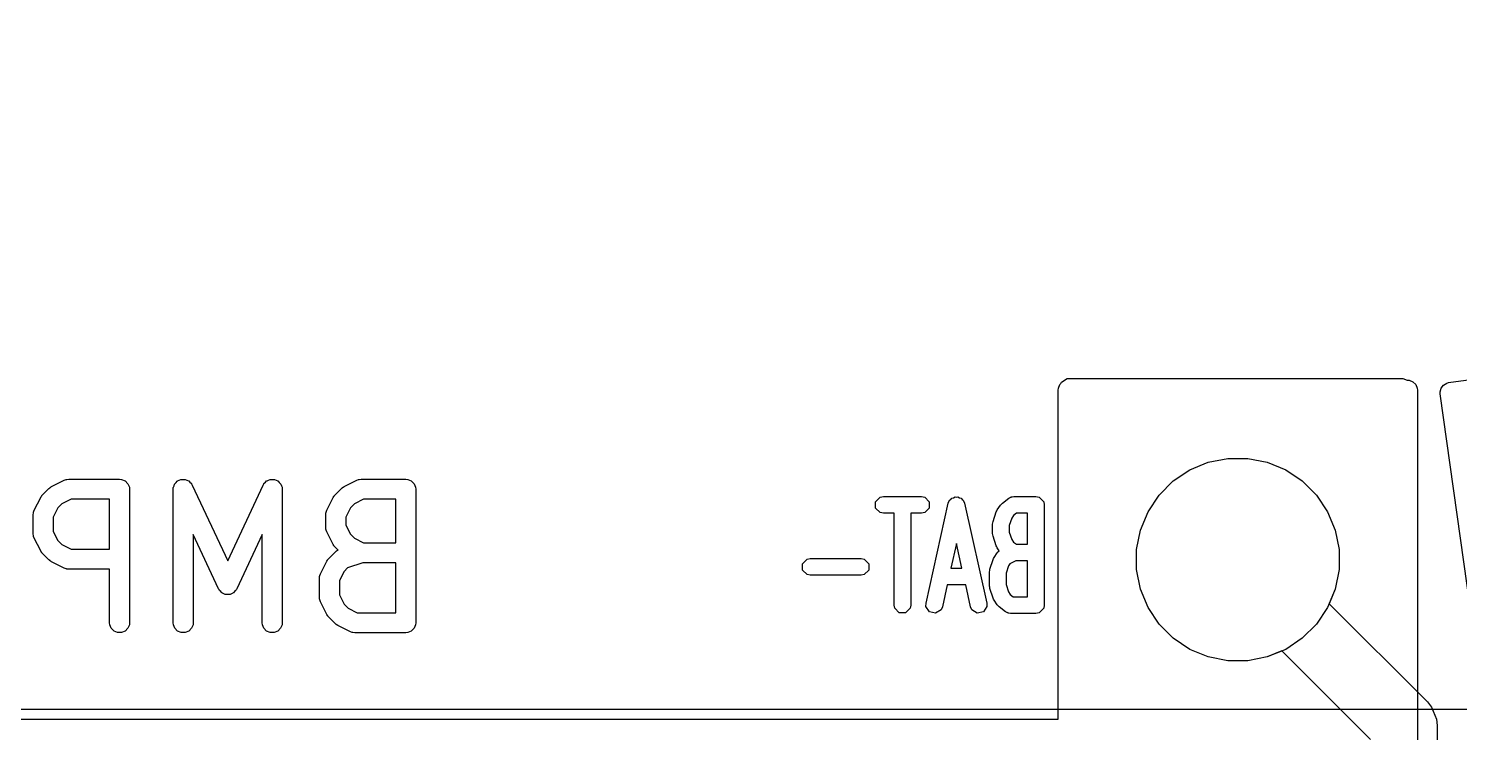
# Model space of a CAD drawing. Header units: millimetres. Extents: x 14 to 286, y -133 to -45.
# Drawn here: x 148.69 to 159.4, y -58.56 to -53.29 of the extents above; entities that cross this region are included whole.
import ezdxf

# ---------------------------------------------------------------- set-up
doc = ezdxf.new("R2010")
doc.units = ezdxf.units.MM
for name, color, linetype, true_color in [('B.Cu', 153, 'CONTINUOUS', 0x4d7fc4), ('B.Mask', 4, 'CONTINUOUS', 0x02ffee), ('B.Silkscreen', 31, 'CONTINUOUS', 0xe8b2a7), ('F.Cu', 13, 'CONTINUOUS', 0xc83434), ('F.Mask', 201, 'CONTINUOUS', 0xd864ff), ('User.Drawings', 9, 'CONTINUOUS', 0xc2c2c2)]:
    doc.layers.add(name, color=color, linetype=linetype, true_color=true_color)

msp = doc.modelspace()

# ---------------------------------------------------------------- linework, layer by layer
at = {"layer": 'B.Cu', "linetype": 'CONTINUOUS'}
for p, q in [((157.380796, -56.597976), (157.518803, -56.540811)), ((157.518803, -56.540811), (157.665311, -56.511669)), ((157.665311, -56.511669), (157.814689, -56.511669)), ((157.814689, -56.511669), (157.961197, -56.540811)), ((157.961197, -56.540811), (158.099204, -56.597976)), ((157.256592, -56.680966), (157.380796, -56.597976)), ((158.099204, -56.597976), (158.223408, -56.680966)), ((157.150966, -56.786592), (157.256592, -56.680966)), ((158.223408, -56.680966), (158.329034, -56.786592)), ((157.067976, -56.910796), (157.150966, -56.786592)), ((158.329034, -56.786592), (158.412024, -56.910796)), ((157.010811, -57.048803), (157.067976, -56.910796)), ((158.412024, -56.910796), (158.469189, -57.048803)), ((156.981669, -57.195311), (157.010811, -57.048803)), ((158.469189, -57.048803), (158.498331, -57.195311)), ((156.981669, -57.344689), (156.981669, -57.195311)), ((158.498331, -57.195311), (158.498331, -57.344689)), ((157.010811, -57.491197), (156.981669, -57.344689)), ((158.498331, -57.344689), (158.469189, -57.491197)), ((157.067976, -57.629204), (157.010811, -57.491197)), ((158.469189, -57.491197), (158.423954, -57.600401)), ((157.150966, -57.753408), (157.067976, -57.629204)), ((158.423954, -57.600401), (159.159577, -58.336024)), ((157.256592, -57.859034), (157.150966, -57.753408)), ((157.380796, -57.942024), (157.256592, -57.859034)), ((157.518803, -57.999189), (157.380796, -57.942024)), ((158.070401, -57.953954), (157.961197, -57.999189)), ((158.7328, -58.616353), (158.070401, -57.953954)), ((157.665311, -58.028331), (157.518803, -57.999189)), ((157.814689, -58.028331), (157.665311, -58.028331)), ((157.961197, -57.999189), (157.814689, -58.028331)), ((159.159577, -58.336024), (159.190668, -58.373908)), ((159.190668, -58.373908), (159.227997, -58.464028)), ((159.227997, -58.464028), (159.227997, -58.464037)), ((159.227997, -58.464037), (159.2328, -58.5128)), ((159.2328, -58.5128), (159.2328, -63.446757))]:
    msp.add_line(p, q, dxfattribs=at)
at = {"layer": 'B.Mask', "linetype": 'CONTINUOUS'}
for p, q in [((157.380796, -56.597976), (157.518803, -56.540811)), ((157.518803, -56.540811), (157.665311, -56.511669)), ((157.665311, -56.511669), (157.814689, -56.511669)), ((157.814689, -56.511669), (157.961197, -56.540811)), ((157.961197, -56.540811), (158.099204, -56.597976)), ((157.256592, -56.680966), (157.380796, -56.597976)), ((158.099204, -56.597976), (158.223408, -56.680966)), ((157.150966, -56.786592), (157.256592, -56.680966)), ((158.223408, -56.680966), (158.329034, -56.786592)), ((157.067976, -56.910796), (157.150966, -56.786592)), ((158.329034, -56.786592), (158.412024, -56.910796)), ((157.010811, -57.048803), (157.067976, -56.910796)), ((158.412024, -56.910796), (158.469189, -57.048803)), ((156.981669, -57.195311), (157.010811, -57.048803)), ((158.469189, -57.048803), (158.498331, -57.195311)), ((156.981669, -57.344689), (156.981669, -57.195311)), ((158.498331, -57.195311), (158.498331, -57.344689)), ((157.010811, -57.491197), (156.981669, -57.344689)), ((158.498331, -57.344689), (158.469189, -57.491197)), ((157.067976, -57.629204), (157.010811, -57.491197)), ((158.469189, -57.491197), (158.412024, -57.629204)), ((157.150966, -57.753408), (157.067976, -57.629204)), ((158.412024, -57.629204), (158.329034, -57.753408)), ((157.256592, -57.859034), (157.150966, -57.753408)), ((158.329034, -57.753408), (158.223408, -57.859034)), ((157.380796, -57.942024), (157.256592, -57.859034)), ((157.518803, -57.999189), (157.380796, -57.942024)), ((158.099204, -57.942024), (157.961197, -57.999189)), ((158.223408, -57.859034), (158.099204, -57.942024)), ((157.665311, -58.028331), (157.518803, -57.999189)), ((157.814689, -58.028331), (157.665311, -58.028331)), ((157.961197, -57.999189), (157.814689, -58.028331))]:
    msp.add_line(p, q, dxfattribs=at)
at = {"layer": 'B.Silkscreen', "linetype": 'CONTINUOUS'}
for p, q in [((156.418947, -55.939791), (156.463376, -55.914139)), ((156.463376, -55.914139), (156.4764, -55.913)), ((156.4764, -55.913), (158.9764, -55.913)), ((158.9764, -55.913), (159.009369, -55.925)), ((159.009369, -55.925), (159.01, -55.925)), ((159.01, -55.925), (159.024632, -55.926441)), ((156.395, -56), (156.396441, -55.985368)), ((156.395, -58.465), (156.395, -56)), ((156.396441, -55.985368), (156.40764, -55.958332)), ((156.40764, -55.958332), (156.414807, -55.951164)), ((156.414807, -55.951164), (156.418947, -55.939791)), ((159.024632, -55.926441), (159.051668, -55.93764)), ((159.051668, -55.93764), (159.07236, -55.958332)), ((159.07236, -55.958332), (159.083559, -55.985368)), ((159.083559, -55.985368), (159.085, -56)), ((159.085, -56), (159.085, -89.02)), ((148.857144, -56.723356), (148.952382, -56.675737)), ((148.952382, -56.675737), (148.966113, -56.670482)), ((148.966113, -56.670482), (148.968802, -56.67029)), ((148.968802, -56.67029), (148.971291, -56.66926)), ((148.971291, -56.66926), (148.985923, -56.667819)), ((148.985923, -56.667819), (149.366875, -56.667819)), ((149.366875, -56.667819), (149.381507, -56.66926)), ((149.381507, -56.66926), (149.408543, -56.680459)), ((149.801398, -56.680459), (149.813419, -56.675479)), ((149.813419, -56.675479), (149.825218, -56.669973)), ((149.825218, -56.669973), (149.826889, -56.669899)), ((149.826889, -56.669899), (149.828434, -56.66926)), ((149.828434, -56.66926), (149.841453, -56.66926)), ((149.841453, -56.66926), (149.854454, -56.668689)), ((149.854454, -56.668689), (149.856024, -56.66926)), ((149.856024, -56.66926), (149.857698, -56.66926)), ((149.857698, -56.66926), (149.869724, -56.674241)), ((149.869724, -56.674241), (149.881955, -56.678689)), ((150.470843, -56.678689), (150.483081, -56.674238)), ((150.483081, -56.674238), (150.4951, -56.66926)), ((150.4951, -56.66926), (150.496771, -56.66926)), ((150.496771, -56.66926), (150.498344, -56.668688)), ((150.498344, -56.668688), (150.511358, -56.66926)), ((150.511358, -56.66926), (150.524364, -56.66926)), ((150.524364, -56.66926), (150.525907, -56.669899)), ((150.525907, -56.669899), (150.52758, -56.669973)), ((150.52758, -56.669973), (150.539387, -56.675482)), ((150.539387, -56.675482), (150.5514, -56.680459)), ((151.04762, -56.723356), (151.142858, -56.675737)), ((151.142858, -56.675737), (151.156589, -56.670482)), ((151.156589, -56.670482), (151.159278, -56.67029)), ((151.159278, -56.67029), (151.161767, -56.66926)), ((151.161767, -56.66926), (151.176399, -56.667819)), ((151.176399, -56.667819), (151.509732, -56.667819)), ((151.509732, -56.667819), (151.524364, -56.66926)), ((151.524364, -56.66926), (151.5514, -56.680459)), ((148.790033, -56.785024), (148.837652, -56.737405)), ((148.837652, -56.737405), (148.843401, -56.732686)), ((148.843401, -56.732686), (148.844701, -56.731188)), ((148.844701, -56.731188), (148.84696, -56.729766)), ((148.84696, -56.729766), (148.849017, -56.728078)), ((148.849017, -56.728078), (148.850844, -56.72732)), ((148.850844, -56.72732), (148.857144, -56.723356)), ((149.408543, -56.680459), (149.429235, -56.701151)), ((149.429235, -56.701151), (149.440434, -56.728187)), ((149.440434, -56.728187), (149.441875, -56.742819)), ((149.441875, -56.742819), (149.441875, -57.742819)), ((149.768066, -56.742819), (149.769013, -56.733197)), ((149.768066, -57.742819), (149.768066, -56.742819)), ((149.768936, -56.731431), (149.76928, -56.730482)), ((149.769013, -56.733197), (149.768936, -56.731431)), ((149.76928, -56.730482), (149.769507, -56.728187)), ((149.769507, -56.728187), (149.774488, -56.71616)), ((149.774488, -56.71616), (149.778936, -56.70393)), ((149.778936, -56.70393), (149.780065, -56.702696)), ((149.780065, -56.702696), (149.780706, -56.701151)), ((149.780706, -56.701151), (149.789911, -56.691945)), ((149.789911, -56.691945), (149.7987, -56.682349)), ((149.7987, -56.682349), (149.800215, -56.681641)), ((149.800215, -56.681641), (149.801398, -56.680459)), ((149.881955, -56.678689), (149.883188, -56.679818)), ((149.883188, -56.679818), (149.884734, -56.680459)), ((149.884734, -56.680459), (149.893939, -56.689664)), ((149.893939, -56.689664), (149.903536, -56.698453)), ((149.903536, -56.698453), (149.90471, -56.700435)), ((149.90471, -56.700435), (149.905426, -56.701151)), ((149.905426, -56.701151), (149.906104, -56.702787)), ((149.906104, -56.702787), (149.91103, -56.711103)), ((149.91103, -56.711103), (150.176398, -57.27975)), ((150.176398, -57.27975), (150.441768, -56.711102)), ((150.441768, -56.711102), (150.446695, -56.702784)), ((150.446695, -56.702784), (150.447372, -56.701151)), ((150.447372, -56.701151), (150.448086, -56.700436)), ((150.448086, -56.700436), (150.449262, -56.698452)), ((150.449262, -56.698452), (150.458865, -56.689657)), ((150.458865, -56.689657), (150.468064, -56.680459)), ((150.468064, -56.680459), (150.469609, -56.679819)), ((150.469609, -56.679819), (150.470843, -56.678689)), ((150.5514, -56.680459), (150.552581, -56.68164)), ((150.552581, -56.68164), (150.554098, -56.682348)), ((150.554098, -56.682348), (150.562892, -56.691951)), ((150.562892, -56.691951), (150.572092, -56.701151)), ((150.572092, -56.701151), (150.572732, -56.702696)), ((150.572732, -56.702696), (150.573862, -56.70393)), ((150.573862, -56.70393), (150.578309, -56.71616)), ((150.578309, -56.71616), (150.583291, -56.728187)), ((150.583291, -56.728187), (150.583517, -56.730482)), ((150.583517, -56.730482), (150.583862, -56.731431)), ((150.583862, -56.731431), (150.583784, -56.733197)), ((150.583784, -56.733197), (150.584732, -56.742819)), ((150.584732, -56.742819), (150.584732, -57.742819)), ((150.980509, -56.785024), (151.028128, -56.737405)), ((151.028128, -56.737405), (151.033877, -56.732686)), ((151.033877, -56.732686), (151.035177, -56.731188)), ((151.035177, -56.731188), (151.037436, -56.729766)), ((151.037436, -56.729766), (151.039493, -56.728078)), ((151.039493, -56.728078), (151.04132, -56.72732)), ((151.04132, -56.72732), (151.04762, -56.723356)), ((151.5514, -56.680459), (151.572092, -56.701151)), ((151.572092, -56.701151), (151.583291, -56.728187)), ((151.583291, -56.728187), (151.584732, -56.742819)), ((151.584732, -56.742819), (151.584732, -57.742819)), ((148.728365, -56.899754), (148.775984, -56.804516)), ((148.775984, -56.804516), (148.779948, -56.798216)), ((148.779948, -56.798216), (148.780706, -56.796389)), ((148.780706, -56.796389), (148.782394, -56.794332)), ((148.782394, -56.794332), (148.783816, -56.792073)), ((148.783816, -56.792073), (148.785314, -56.790773)), ((148.785314, -56.790773), (148.790033, -56.785024)), ((148.904705, -56.882484), (148.870447, -56.951)), ((148.935112, -56.852077), (148.904705, -56.882484)), ((149.003628, -56.817819), (148.935112, -56.852077)), ((149.291875, -56.817819), (149.003628, -56.817819)), ((149.291875, -57.191628), (149.291875, -56.817819)), ((150.918841, -56.899754), (150.96646, -56.804516)), ((150.96646, -56.804516), (150.970424, -56.798216)), ((150.970424, -56.798216), (150.971182, -56.796389)), ((150.971182, -56.796389), (150.97287, -56.794332)), ((150.97287, -56.794332), (150.974292, -56.792073)), ((150.974292, -56.792073), (150.97579, -56.790773)), ((150.97579, -56.790773), (150.980509, -56.785024)), ((151.095181, -56.882484), (151.060923, -56.951)), ((151.125588, -56.852077), (151.095181, -56.882484)), ((151.194104, -56.817819), (151.125588, -56.852077)), ((151.434732, -56.817819), (151.194104, -56.817819)), ((151.434732, -57.144009), (151.434732, -56.817819)), ((155.028238, -56.836546), (155.062062, -56.802722)), ((155.028238, -56.884382), (155.028238, -56.836546)), ((155.062062, -56.918206), (155.028238, -56.884382)), ((155.062062, -56.802722), (155.08598, -56.797964)), ((155.08598, -56.797964), (155.371694, -56.797964)), ((155.371694, -56.797964), (155.395612, -56.802722)), ((155.395612, -56.802722), (155.429436, -56.836546)), ((155.429436, -56.884382), (155.395612, -56.918206)), ((155.40592, -57.596906), (155.572587, -56.846906)), ((155.429436, -56.836546), (155.429436, -56.884382)), ((155.572587, -56.846906), (155.58242, -56.82459)), ((155.58242, -56.82459), (155.591773, -56.818637)), ((155.591773, -56.818637), (155.597725, -56.809286)), ((155.597725, -56.809286), (155.611162, -56.806299)), ((155.611162, -56.806299), (155.622776, -56.798909)), ((155.622776, -56.798909), (155.633596, -56.801313)), ((155.633596, -56.801313), (155.644421, -56.798908)), ((155.644421, -56.798908), (155.656036, -56.8063)), ((155.656036, -56.8063), (155.669473, -56.809286)), ((155.669473, -56.809286), (155.675424, -56.818638)), ((155.675424, -56.818638), (155.684777, -56.82459)), ((155.684777, -56.82459), (155.694611, -56.846906)), ((155.694611, -56.846906), (155.861277, -57.596906)), ((155.938739, -56.897224), (155.962548, -56.861509)), ((155.962548, -56.861509), (155.970008, -56.854032)), ((155.970008, -56.854032), (155.977051, -56.846178)), ((155.977051, -56.846178), (156.02467, -56.810464)), ((156.02467, -56.810464), (156.03589, -56.805083)), ((156.03589, -56.805083), (156.038252, -56.802722)), ((156.038252, -56.802722), (156.042631, -56.80185)), ((156.042631, -56.80185), (156.04666, -56.799919)), ((156.04666, -56.799919), (156.049967, -56.800391)), ((156.049967, -56.800391), (156.06217, -56.797964)), ((156.06217, -56.797964), (156.228837, -56.797964)), ((156.228837, -56.797964), (156.252755, -56.802722)), ((156.252755, -56.802722), (156.286579, -56.836546)), ((156.286579, -56.836546), (156.291337, -56.860464)), ((156.291337, -56.860464), (156.291337, -57.610464)), ((148.720447, -56.933295), (148.721888, -56.918663)), ((148.720447, -57.076152), (148.720447, -56.933295)), ((148.721888, -56.918663), (148.722919, -56.916173)), ((148.722919, -56.916173), (148.72311, -56.913486)), ((148.72311, -56.913486), (148.728365, -56.899754)), ((148.870447, -56.951), (148.870447, -57.058447)), ((150.910923, -56.933295), (150.912364, -56.918663)), ((150.910923, -57.028533), (150.910923, -56.933295)), ((150.912364, -56.918663), (150.913395, -56.916173)), ((150.913395, -56.916173), (150.913586, -56.913486)), ((150.913586, -56.913486), (150.918841, -56.899754)), ((151.060923, -56.951), (151.060923, -57.010828)), ((155.08598, -56.922964), (155.062062, -56.918206)), ((155.166337, -56.922964), (155.08598, -56.922964)), ((155.166337, -57.610464), (155.166337, -56.922964)), ((155.371694, -56.922964), (155.291337, -56.922964)), ((155.291337, -56.922964), (155.291337, -57.610464)), ((155.395612, -56.918206), (155.371694, -56.922964)), ((155.904432, -57.003321), (155.906386, -56.993495)), ((155.906386, -56.993495), (155.907639, -56.983557)), ((155.907639, -56.983557), (155.931449, -56.912127)), ((155.931449, -56.912127), (155.935568, -56.904901)), ((155.935568, -56.904901), (155.938739, -56.897224)), ((156.047388, -56.959594), (156.029432, -57.013464)), ((156.060615, -56.939754), (156.047388, -56.959594)), ((156.083003, -56.922964), (156.060615, -56.939754)), ((156.166337, -56.922964), (156.083003, -56.922964)), ((156.166337, -57.155107), (156.166337, -56.922964)), ((148.721888, -57.090784), (148.720447, -57.076152)), ((148.722919, -57.093273), (148.721888, -57.090784)), ((148.72311, -57.095961), (148.722919, -57.093273)), ((148.728365, -57.109693), (148.72311, -57.095961)), ((148.870447, -57.058447), (148.904705, -57.126963)), ((150.108435, -57.488821), (149.918066, -57.080886)), ((149.918066, -57.080886), (149.918066, -57.742819)), ((150.434732, -57.080886), (150.244363, -57.48882)), ((150.434732, -57.742819), (150.434732, -57.080886)), ((150.912364, -57.043165), (150.910923, -57.028533)), ((150.913395, -57.045654), (150.912364, -57.043165)), ((150.913586, -57.048342), (150.913395, -57.045654)), ((150.918841, -57.062074), (150.913586, -57.048342)), ((150.96646, -57.157312), (150.918841, -57.062074)), ((151.060923, -57.010828), (151.095181, -57.079344)), ((151.095181, -57.079344), (151.125588, -57.109751)), ((155.904432, -57.07475), (155.904432, -57.003321)), ((155.906386, -57.084573), (155.904432, -57.07475)), ((155.907639, -57.094515), (155.906386, -57.084573)), ((155.931449, -57.165943), (155.907639, -57.094515)), ((156.029432, -57.013464), (156.029432, -57.064605)), ((156.029432, -57.064605), (156.047389, -57.118476)), ((148.775984, -57.204931), (148.728365, -57.109693)), ((148.779948, -57.21123), (148.775984, -57.204931)), ((148.780706, -57.213058), (148.779948, -57.21123)), ((148.904705, -57.126963), (148.935112, -57.15737)), ((148.935112, -57.15737), (149.003628, -57.191628)), ((149.003628, -57.191628), (149.291875, -57.191628)), ((150.970424, -57.163611), (150.96646, -57.157312)), ((150.971182, -57.165439), (150.970424, -57.163611)), ((150.97287, -57.167495), (150.971182, -57.165439)), ((150.974292, -57.169755), (150.97287, -57.167495)), ((150.97579, -57.171054), (150.974292, -57.169755)), ((150.980509, -57.176804), (150.97579, -57.171054)), ((151.002466, -57.198761), (150.980509, -57.176804)), ((150.980509, -57.213595), (150.991874, -57.204268)), ((150.991874, -57.204268), (150.994362, -57.203237)), ((150.994362, -57.203237), (150.996399, -57.201471)), ((150.996399, -57.201471), (151.002466, -57.198761)), ((151.125588, -57.109751), (151.194104, -57.144009)), ((151.194104, -57.144009), (151.434732, -57.144009)), ((155.633598, -57.148576), (155.592465, -57.333678)), ((155.674732, -57.333678), (155.633598, -57.148576)), ((155.935568, -57.173168), (155.931449, -57.165943)), ((155.938739, -57.180846), (155.935568, -57.173168)), ((155.953848, -57.203511), (155.938739, -57.180846)), ((155.943526, -57.212371), (155.950096, -57.207271)), ((155.950096, -57.207271), (155.953848, -57.203511)), ((156.047389, -57.118476), (156.060615, -57.138314)), ((156.060615, -57.138314), (156.083004, -57.155107)), ((156.083004, -57.155107), (156.166337, -57.155107)), ((148.782394, -57.215114), (148.780706, -57.213058)), ((148.783816, -57.217374), (148.782394, -57.215114)), ((148.785314, -57.218673), (148.783816, -57.217374)), ((148.790033, -57.224423), (148.785314, -57.218673)), ((148.837652, -57.272042), (148.790033, -57.224423)), ((148.843401, -57.27676), (148.837652, -57.272042)), ((148.844701, -57.278259), (148.843401, -57.27676)), ((148.84696, -57.27968), (148.844701, -57.278259)), ((148.849017, -57.281369), (148.84696, -57.27968)), ((148.850844, -57.282126), (148.849017, -57.281369)), ((148.857144, -57.286091), (148.850844, -57.282126)), ((148.952382, -57.33371), (148.857144, -57.286091)), ((150.871222, -57.375944), (150.918841, -57.280706)), ((150.918841, -57.280706), (150.922805, -57.274406)), ((150.922805, -57.274406), (150.923563, -57.272579)), ((150.923563, -57.272579), (150.925251, -57.270522)), ((150.925251, -57.270522), (150.926673, -57.268263)), ((150.926673, -57.268263), (150.928171, -57.266963)), ((150.928171, -57.266963), (150.93289, -57.261214)), ((150.93289, -57.261214), (150.980509, -57.213595)), ((151.188569, -57.294009), (151.074056, -57.33218)), ((151.434732, -57.294009), (151.188569, -57.294009)), ((151.434732, -57.667819), (151.434732, -57.294009)), ((154.48062, -57.300832), (154.514444, -57.267008)), ((154.48062, -57.348668), (154.48062, -57.300832)), ((154.514444, -57.267008), (154.538362, -57.26225)), ((154.538362, -57.26225), (154.919314, -57.26225)), ((154.919314, -57.26225), (154.943232, -57.267008)), ((154.943232, -57.267008), (154.977056, -57.300832)), ((154.977056, -57.300832), (154.977056, -57.348668)), ((155.88383, -57.3407), (155.907639, -57.269271)), ((155.907639, -57.269271), (155.911757, -57.262046)), ((155.911757, -57.262046), (155.914929, -57.254366)), ((155.914929, -57.254366), (155.938739, -57.218652)), ((155.938739, -57.218652), (155.942783, -57.214599)), ((155.942783, -57.214599), (155.943526, -57.212371)), ((156.023577, -57.31674), (156.005623, -57.370606)), ((156.033538, -57.3018), (156.023577, -57.31674)), ((156.076925, -57.280107), (156.033538, -57.3018)), ((156.166337, -57.280107), (156.076925, -57.280107)), ((156.166337, -57.547964), (156.166337, -57.280107)), ((148.966113, -57.338965), (148.952382, -57.33371)), ((148.968802, -57.339156), (148.966113, -57.338965)), ((148.971291, -57.340187), (148.968802, -57.339156)), ((148.985923, -57.341628), (148.971291, -57.340187)), ((149.291875, -57.341628), (148.985923, -57.341628)), ((149.291875, -57.742819), (149.291875, -57.341628)), ((150.863304, -57.409485), (150.864745, -57.394853)), ((150.863304, -57.552342), (150.863304, -57.409485)), ((150.864745, -57.394853), (150.865776, -57.392363)), ((150.865776, -57.392363), (150.865967, -57.389676)), ((150.865967, -57.389676), (150.871222, -57.375944)), ((151.047562, -57.358674), (151.013304, -57.42719)), ((151.074056, -57.33218), (151.047562, -57.358674)), ((154.514444, -57.382492), (154.48062, -57.348668)), ((154.538362, -57.38725), (154.514444, -57.382492)), ((154.919314, -57.38725), (154.538362, -57.38725)), ((154.943232, -57.382492), (154.919314, -57.38725)), ((154.977056, -57.348668), (154.943232, -57.382492)), ((155.592465, -57.333678), (155.674732, -57.333678)), ((155.880623, -57.360464), (155.882577, -57.350637)), ((155.880623, -57.467607), (155.880623, -57.360464)), ((155.882577, -57.350637), (155.88383, -57.3407)), ((156.005623, -57.370606), (156.005623, -57.457464)), ((150.111609, -57.49418), (150.108435, -57.488821)), ((150.112269, -57.495993), (150.111609, -57.49418)), ((150.113443, -57.497275), (150.112269, -57.495993)), ((150.115929, -57.501471), (150.113443, -57.497275)), ((150.124338, -57.509171), (150.115929, -57.501471)), ((150.132033, -57.517574), (150.124338, -57.509171)), ((150.135051, -57.518982), (150.132033, -57.517574)), ((150.13751, -57.521234), (150.135051, -57.518982)), ((150.148222, -57.525129), (150.13751, -57.521234)), ((150.158551, -57.52995), (150.148222, -57.525129)), ((150.161879, -57.530096), (150.158551, -57.52995)), ((150.165011, -57.531235), (150.161879, -57.530096)), ((150.176405, -57.530734), (150.165011, -57.531235)), ((150.187787, -57.531234), (150.176405, -57.530734)), ((150.190915, -57.530096), (150.187787, -57.531234)), ((150.194247, -57.52995), (150.190915, -57.530096)), ((150.204582, -57.525126), (150.194247, -57.52995)), ((150.215288, -57.521234), (150.204582, -57.525126)), ((150.217743, -57.518984), (150.215288, -57.521234)), ((150.220765, -57.517575), (150.217743, -57.518984)), ((150.228466, -57.509164), (150.220765, -57.517575)), ((150.236869, -57.50147), (150.228466, -57.509164)), ((150.239352, -57.497277), (150.236869, -57.50147)), ((150.240529, -57.495993), (150.239352, -57.497277)), ((150.241189, -57.494177), (150.240529, -57.495993)), ((150.244363, -57.48882), (150.241189, -57.494177)), ((151.013304, -57.42719), (151.013304, -57.534637)), ((155.564687, -57.458678), (155.527944, -57.624022)), ((155.70251, -57.458678), (155.564687, -57.458678)), ((155.739253, -57.624022), (155.70251, -57.458678)), ((155.882577, -57.477432), (155.880623, -57.467607)), ((155.88383, -57.487371), (155.882577, -57.477432)), ((155.907639, -57.558799), (155.88383, -57.487371)), ((156.005623, -57.457464), (156.023578, -57.511331)), ((156.023578, -57.511331), (156.036806, -57.531173)), ((156.036806, -57.531173), (156.059194, -57.547964)), ((150.864745, -57.566974), (150.863304, -57.552342)), ((150.865776, -57.569463), (150.864745, -57.566974)), ((150.865967, -57.572151), (150.865776, -57.569463)), ((150.871222, -57.585883), (150.865967, -57.572151)), ((150.918841, -57.681121), (150.871222, -57.585883)), ((151.013304, -57.534637), (151.047562, -57.603153)), ((151.047562, -57.603153), (151.077969, -57.633561)), ((151.077969, -57.633561), (151.146485, -57.667819)), ((155.171095, -57.634382), (155.166337, -57.610464)), ((155.204919, -57.668206), (155.171095, -57.634382)), ((155.286579, -57.634382), (155.252755, -57.668206)), ((155.291337, -57.610464), (155.286579, -57.634382)), ((155.405376, -57.621286), (155.40592, -57.596906)), ((155.431058, -57.661642), (155.405376, -57.621286)), ((155.527944, -57.624022), (155.51811, -57.646338)), ((155.749086, -57.646338), (155.739253, -57.624022)), ((155.86182, -57.621286), (155.836139, -57.661642)), ((155.861277, -57.596906), (155.86182, -57.621286)), ((155.911755, -57.566019), (155.907639, -57.558799)), ((155.914929, -57.573704), (155.911755, -57.566019)), ((155.938739, -57.609419), (155.914929, -57.573704)), ((155.946196, -57.616891), (155.938739, -57.609419)), ((155.953242, -57.62475), (155.946196, -57.616891)), ((156.000861, -57.660464), (155.953242, -57.62475)), ((156.059194, -57.547964), (156.166337, -57.547964)), ((156.286579, -57.634382), (156.252755, -57.668206)), ((156.291337, -57.610464), (156.286579, -57.634382)), ((149.293316, -57.757451), (149.291875, -57.742819)), ((149.441875, -57.742819), (149.440434, -57.757451)), ((149.769507, -57.757451), (149.768066, -57.742819)), ((149.918066, -57.742819), (149.916625, -57.757451)), ((150.436173, -57.757451), (150.434732, -57.742819)), ((150.584732, -57.742819), (150.583291, -57.757451)), ((150.922804, -57.687417), (150.918841, -57.681121)), ((150.923562, -57.689247), (150.922804, -57.687417)), ((150.925251, -57.691305), (150.923562, -57.689247)), ((150.926673, -57.693564), (150.925251, -57.691305)), ((150.928171, -57.694863), (150.926673, -57.693564)), ((150.932889, -57.700612), (150.928171, -57.694863)), ((150.980508, -57.748232), (150.932889, -57.700612)), ((151.146485, -57.667819), (151.434732, -57.667819)), ((151.584732, -57.742819), (151.583291, -57.757451)), ((155.252755, -57.668206), (155.204919, -57.668206)), ((155.477754, -57.67202), (155.431058, -57.661642)), ((155.51811, -57.646338), (155.477754, -57.67202)), ((155.789442, -57.672019), (155.749086, -57.646338)), ((155.836139, -57.661642), (155.789442, -57.672019)), ((156.012081, -57.665844), (156.000861, -57.660464)), ((156.014443, -57.668206), (156.012081, -57.665844)), ((156.018822, -57.669077), (156.014443, -57.668206)), ((156.022851, -57.671009), (156.018822, -57.669077)), ((156.026158, -57.670536), (156.022851, -57.671009)), ((156.038361, -57.672964), (156.026158, -57.670536)), ((156.228837, -57.672964), (156.038361, -57.672964)), ((156.252755, -57.668206), (156.228837, -57.672964)), ((149.304515, -57.784487), (149.293316, -57.757451)), ((149.325207, -57.805179), (149.304515, -57.784487)), ((149.352243, -57.816378), (149.325207, -57.805179)), ((149.381507, -57.816378), (149.352243, -57.816378)), ((149.408543, -57.805179), (149.381507, -57.816378)), ((149.429235, -57.784487), (149.408543, -57.805179)), ((149.440434, -57.757451), (149.429235, -57.784487)), ((149.780706, -57.784487), (149.769507, -57.757451)), ((149.801398, -57.805179), (149.780706, -57.784487)), ((149.828434, -57.816378), (149.801398, -57.805179)), ((149.857698, -57.816378), (149.828434, -57.816378)), ((149.884734, -57.805179), (149.857698, -57.816378)), ((149.905426, -57.784487), (149.884734, -57.805179)), ((149.916625, -57.757451), (149.905426, -57.784487)), ((150.447372, -57.784487), (150.436173, -57.757451)), ((150.468064, -57.805179), (150.447372, -57.784487)), ((150.4951, -57.816378), (150.468064, -57.805179)), ((150.524364, -57.816378), (150.4951, -57.816378)), ((150.5514, -57.805179), (150.524364, -57.816378)), ((150.572092, -57.784487), (150.5514, -57.805179)), ((150.583291, -57.757451), (150.572092, -57.784487)), ((150.986257, -57.75295), (150.980508, -57.748232)), ((150.987558, -57.75445), (150.986257, -57.75295)), ((150.989817, -57.755872), (150.987558, -57.75445)), ((150.991874, -57.75756), (150.989817, -57.755872)), ((150.993701, -57.758317), (150.991874, -57.75756)), ((151.000001, -57.762282), (150.993701, -57.758317)), ((151.095239, -57.809901), (151.000001, -57.762282)), ((151.10897, -57.815156), (151.095239, -57.809901)), ((151.111659, -57.815347), (151.10897, -57.815156)), ((151.114148, -57.816378), (151.111659, -57.815347)), ((151.12878, -57.817819), (151.114148, -57.816378)), ((151.509732, -57.817819), (151.12878, -57.817819)), ((151.524364, -57.816378), (151.509732, -57.817819)), ((151.5514, -57.805179), (151.524364, -57.816378)), ((151.572092, -57.784487), (151.5514, -57.805179)), ((151.583291, -57.757451), (151.572092, -57.784487)), ((143.865, -58.465), (156.395, -58.465))]:
    msp.add_line(p, q, dxfattribs=at)
at = {"layer": 'F.Cu', "linetype": 'CONTINUOUS'}
for p, q in [((157.380796, -56.597976), (157.518803, -56.540811)), ((157.518803, -56.540811), (157.665311, -56.511669)), ((157.665311, -56.511669), (157.814689, -56.511669)), ((157.814689, -56.511669), (157.961197, -56.540811)), ((157.961197, -56.540811), (158.099204, -56.597976)), ((157.256592, -56.680966), (157.380796, -56.597976)), ((158.099204, -56.597976), (158.223408, -56.680966)), ((157.150966, -56.786592), (157.256592, -56.680966)), ((158.223408, -56.680966), (158.329034, -56.786592)), ((157.067976, -56.910796), (157.150966, -56.786592)), ((158.329034, -56.786592), (158.412024, -56.910796)), ((157.010811, -57.048803), (157.067976, -56.910796)), ((158.412024, -56.910796), (158.469189, -57.048803)), ((156.981669, -57.195311), (157.010811, -57.048803)), ((158.469189, -57.048803), (158.498331, -57.195311)), ((156.981669, -57.344689), (156.981669, -57.195311)), ((158.498331, -57.195311), (158.498331, -57.344689)), ((157.010811, -57.491197), (156.981669, -57.344689)), ((158.498331, -57.344689), (158.469189, -57.491197)), ((157.067976, -57.629204), (157.010811, -57.491197)), ((158.469189, -57.491197), (158.412024, -57.629204)), ((157.150966, -57.753408), (157.067976, -57.629204)), ((158.412024, -57.629204), (158.329034, -57.753408)), ((157.256592, -57.859034), (157.150966, -57.753408)), ((158.329034, -57.753408), (158.223408, -57.859034)), ((157.380796, -57.942024), (157.256592, -57.859034)), ((157.518803, -57.999189), (157.380796, -57.942024)), ((158.099204, -57.942024), (157.961197, -57.999189)), ((158.223408, -57.859034), (158.099204, -57.942024)), ((157.665311, -58.028331), (157.518803, -57.999189)), ((157.814689, -58.028331), (157.665311, -58.028331)), ((157.961197, -57.999189), (157.814689, -58.028331)), ((143.816477, -58.3897), (159.698722, -58.3897))]:
    msp.add_line(p, q, dxfattribs=at)
at = {"layer": 'F.Mask', "linetype": 'CONTINUOUS'}
for p, q in [((157.380796, -56.597976), (157.518803, -56.540811)), ((157.518803, -56.540811), (157.665311, -56.511669)), ((157.665311, -56.511669), (157.814689, -56.511669)), ((157.814689, -56.511669), (157.961197, -56.540811)), ((157.961197, -56.540811), (158.099204, -56.597976)), ((157.256592, -56.680966), (157.380796, -56.597976)), ((158.099204, -56.597976), (158.223408, -56.680966)), ((157.150966, -56.786592), (157.256592, -56.680966)), ((158.223408, -56.680966), (158.329034, -56.786592)), ((157.067976, -56.910796), (157.150966, -56.786592)), ((158.329034, -56.786592), (158.412024, -56.910796)), ((157.010811, -57.048803), (157.067976, -56.910796)), ((158.412024, -56.910796), (158.469189, -57.048803)), ((156.981669, -57.195311), (157.010811, -57.048803)), ((158.469189, -57.048803), (158.498331, -57.195311)), ((156.981669, -57.344689), (156.981669, -57.195311)), ((158.498331, -57.195311), (158.498331, -57.344689)), ((157.010811, -57.491197), (156.981669, -57.344689)), ((158.498331, -57.344689), (158.469189, -57.491197)), ((157.067976, -57.629204), (157.010811, -57.491197)), ((158.469189, -57.491197), (158.412024, -57.629204)), ((157.150966, -57.753408), (157.067976, -57.629204)), ((158.412024, -57.629204), (158.329034, -57.753408)), ((157.256592, -57.859034), (157.150966, -57.753408)), ((158.329034, -57.753408), (158.223408, -57.859034)), ((157.380796, -57.942024), (157.256592, -57.859034)), ((157.518803, -57.999189), (157.380796, -57.942024)), ((158.099204, -57.942024), (157.961197, -57.999189)), ((158.223408, -57.859034), (158.099204, -57.942024)), ((157.665311, -58.028331), (157.518803, -57.999189)), ((157.814689, -58.028331), (157.665311, -58.028331)), ((157.961197, -57.999189), (157.814689, -58.028331))]:
    msp.add_line(p, q, dxfattribs=at)
at = {"layer": 'User.Drawings', "linetype": 'CONTINUOUS'}
for p, q in [((159.319135, -55.94405), (178.183742, -53.292803)), ((159.254693, -56.014068), (159.262021, -55.985736)), ((159.255303, -56.028758), (159.254693, -56.014068)), ((161.877946, -74.689838), (159.255303, -56.028758)), ((159.262021, -55.985736), (159.279632, -55.962366)), ((159.279632, -55.962366), (159.304846, -55.947513)), ((159.304846, -55.947513), (159.319135, -55.94405))]:
    msp.add_line(p, q, dxfattribs=at)

doc.saveas('drawing.dxf')
